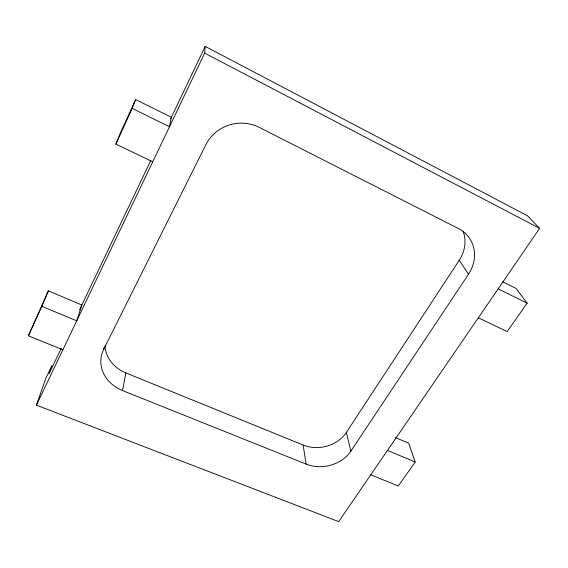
<?xml version="1.0" encoding="UTF-8"?>
<svg xmlns="http://www.w3.org/2000/svg" width="568" height="568" viewBox="0 0 568 568"><rect width="100%" height="100%" fill="white"/><g stroke="black" fill="none" stroke-linecap="round" stroke-linejoin="round"><path stroke-width="0.85" d="M36.416 405.154L204.693 53.122L205.169 46.377L527.53 215.797L539.6 228.364L338.691 521.623L36.416 405.154L45.774 378.423L51.965 365.409L49.047 373.836L61.223 348.298M122.546 390.557A35.99 30.963 6.6 0 1 103.667 349.384L205.864 144.726A39.37 38.333 0 0 1 259.491 127.502L458.127 228.379A37.403 32.88 -29 0 1 468.501 274.238L350.882 451.106A33.441 27.676 -10.4 0 1 306.131 464.12L122.546 390.557L125.855 372.92A34.691 30.132 7.1 0 1 104.995 345.919M103.667 349.384L104.079 347.73M132.202 108.403L135.638 99.535L171.366 117.278L169.477 126.785L132.202 108.403L115.893 144.137L152.742 161.795M115.893 144.137L119.926 133.977L135.638 99.535M41.862 306.308L48.351 290.851L81.856 305.016L76.715 320.842L41.862 306.308L28.4 335.794L62.878 349.789M28.4 335.794L48.351 290.851M79.619 309.702L150.705 160.616M170.62 118.847L205.169 46.377M125.855 372.92L303.127 445.042A32.305 27.051 -10.4 0 0 346.381 432.39L459.256 260.229A36.011 31.929 -29.7 0 0 463.062 231.141M395.598 437.637L408.626 443.146L415.208 461.99L398.296 485.981L370.769 474.805M502.758 281.82L516.021 288.409L527.175 303.17L507.153 331.57L478.348 317.775M387.468 450.424L415.208 461.99M498.15 288.863L527.175 303.17M204.693 53.122L539.6 228.364M459.256 260.229L468.501 274.238M346.381 432.39L350.882 451.106M303.127 445.042L306.131 464.12"/></g></svg>
